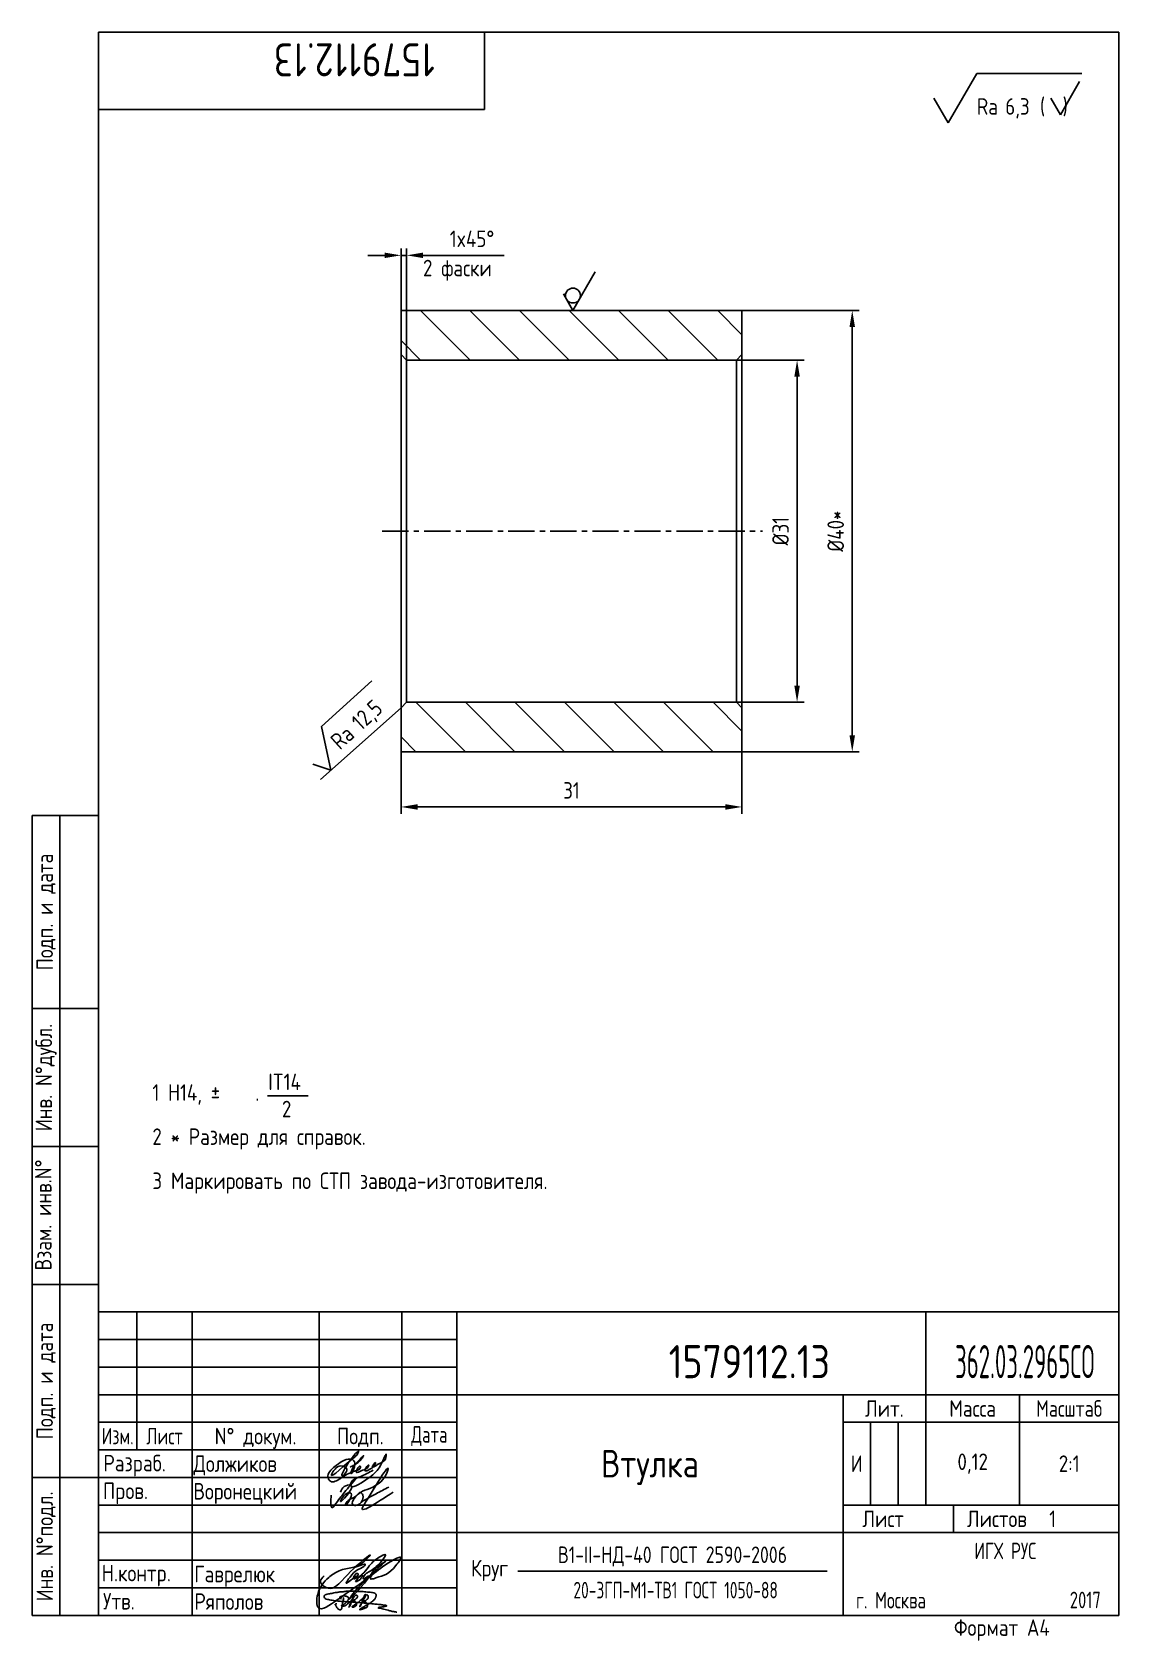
# Paper-space layout 'A4' of a CAD drawing. Header units: millimetres. Extents: x 16 to 213, y -1 to 291.
# The model-space entities are those that its viewports show. They can reach past a viewport. Long polylines and large blocks are cut down to what shows.
import ezdxf
from ezdxf.enums import TextEntityAlignment as Align

# ---------------------------------------------------------------- set-up
doc = ezdxf.new("R2010")
doc.units = ezdxf.units.MM
doc.header["$LTSCALE"] = 0.3
doc.linetypes.add('CENTER', pattern=[50.8, 31.75, -6.35, 6.35, -6.35])
for name, color, linetype in [('Bord', 1, 'Continuous'), ('Cen', 5, 'CENTER'), ('Cont', 6, 'Continuous'), ('Dim', 7, 'Continuous'), ('Hatch', 2, 'Continuous'), ('Text', 3, 'Continuous'), ('Textb', 6, 'Continuous'), ('TEXTRUS', 3, 'Continuous')]:
    doc.layers.add(name, color=color, linetype=linetype)
doc.layers.get('Defpoints').off()
doc.styles.add('Style1', font='romans.shx', dxfattribs={"width": 0.8})
doc.dimstyles.new('LIN2_1', dxfattribs={"dimscale": 0.5, "dimtxt": 3, "dimasz": 3, "dimexe": 1.25, "dimexo": 0, "dimgap": 1.5, "dimtad": 1, "dimdec": 1, "dimtxsty": 'Style1', "dimcen": 2.5, "dimclrt": 3, "dimadec": 0, "dimazin": 0, "dimtfac": 1, "dimtdec": 1, "dimtmove": 0, "dimatfit": 3, "dimfxl": 1, "dimarcsym": 0})

# ---------------------------------------------------------------- blocks, each defined once
blk = doc.blocks.new('A$C314368CF')
at = {"layer": 'Text'}
for q in [(7.18, 6), (1.98, 3)]:
    blk.add_line((3.72, 0), q, dxfattribs=at)
at = {"layer": 'Text', "style": 'Style1', "width": 0.8}
blk.add_text('(  )', height=3, dxfattribs=at).set_placement((0, 0))
blk = doc.blocks.new('sherISO_19')
at = {"layer": 'Cont'}
for p, q in [((-30.94, -16.46), (-25.74, -7.46)), ((-25.74, -7.46), (-6.73, -7.46)), ((-30.94, -16.46), (-33.54, -11.96))]:
    blk.add_line(p, q, dxfattribs=at)
blk.add_blockref('A$C314368CF', (-14.3, -14.96))
at = {"layer": 'Textb', "style": 'Style1', "width": 0.8}
blk.add_text('Ra', height=3, dxfattribs=at).set_placement((-25.74, -14.96))
blk.add_attdef('3,2', (-20.6, -14.96), '', height=3, dxfattribs=at)
blk = doc.blocks.new('A4')
at = {"layer": 'Bord'}
for p, q in [((20, 55), (85, 55)), ((20, 50), (85, 50)), ((20, 45), (85, 45)), ((160, 40), (160, 25)), ((165, 40), (165, 25)), ((20, 30), (85, 30)), ((20, 25), (85, 25)), ((20, 20), (85, 20)), ((20, 15), (85, 15)), ((20, 10), (85, 10))]:
    blk.add_line(p, q, dxfattribs=at)
at = {"layer": 'Cont'}
for p, q in [((205, 292), (20, 292)), ((20, 292), (20, 5)), ((90, 278), (90, 292)), ((205, 292), (205, 5)), ((20, 278), (90, 278)), ((8, 5), (8, 150)), ((8, 150), (20, 150)), ((13, 5), (13, 150)), ((8, 115), (20, 115)), ((20, 90), (8, 90)), ((20, 65), (8, 65)), ((205, 60), (20, 60)), ((20, 60), (205, 60)), ((27, 60), (27, 35)), ((37, 60), (37, 5)), ((60, 5), (60, 60)), ((75, 60), (75, 5)), ((85, 5), (85, 60)), ((170, 60), (170, 25)), ((85, 45), (205, 45)), ((155, 5), (155, 45)), ((187, 25), (187, 45)), ((20, 40), (85, 40)), ((205, 40), (155, 40)), ((85, 35), (20, 35)), ((20, 30), (8, 30)), ((155, 25), (205, 25)), ((175, 25), (175, 20)), ((205, 20), (85, 20)), ((20, 5), (8, 5)), ((205, 5), (20, 5))]:
    blk.add_line(p, q, dxfattribs=at)
at = {"layer": 'Text', "style": 'Style1', "width": 0.8}
for s, p in [('Подп. и дата', (10.5, 132.5)), ('Инв. N%%dдубл.', (10.5, 102.5)), ('Взам. инв.N%%d ', (10, 78.38)), ('Подп. и дата', (10.5, 47.5)), ('Инв. N%%dподл.', (10.5, 17.5))]:
    blk.add_text(s, height=3, rotation=90, dxfattribs=at).set_placement(p, align=Align.MIDDLE)
at = {"layer": 'Text', "style": 'Style1'}
for s, width, p in [('Лит.', 0.8, (162.5, 42.5)), ('Масса', 0.8, (178.5, 42.5)), ('Масштаб', 0.75, (196, 42.5)), ('Изм.', 0.7, (23.5, 37.5)), ('Лист', 0.7, (32, 37.5)), ('N%%d докум.', 0.8, (48.5, 37.5)), ('Подп.', 0.8, (67.5, 37.5)), ('Лист', 0.8, (162.27, 22.5)), ('Листов', 0.8, (182.9, 22.5))]:
    blk.add_text(s, height=3, dxfattribs=dict(at, width=width)).set_placement(p, align=Align.MIDDLE_CENTER)
at = {"layer": 'Text', "style": 'Style1', "width": 0.7}
for s, p in [('Дата', (80, 37.5)), ('ИГХ РУС', (184.43, 16.69))]:
    blk.add_text(s, height=3, dxfattribs=at).set_placement(p, align=Align.MIDDLE)
at = {"layer": 'Text', "style": 'Style1'}
for s, width, p in [('Разpаб.', 0.8, (20.92, 31.1)), ('Пpов.', 0.8, (20.84, 26.08)), ('Н.контp.', 0.8, (20.61, 11.17)), ('Утв.', 0.8, (20.84, 6.06)), ('г. Москва', 0.7, (157.35, 6.25)), ('Фоpмат А4', 0.8, (175.11, 1.29))]:
    blk.add_text(s, height=3, dxfattribs=dict(at, width=width)).set_placement(p)
for tag, p, width in [('ФИО', (39, 31), 0.8), ('ФИО', (39, 26), 0.8), ('ГОСТ_СОРТАМЕНТА', (98.19, 14), 0.8), ('ФИО', (39, 11), 0.8), ('ФИО', (39, 6), 0.8), ('200', (192.85, 6.29), 0.7)]:
    blk.add_attdef(tag, p, '', height=3, dxfattribs=dict(at, width=width))
at = {"layer": 'Text', "style": 'Style1', "width": 0.8}
for tag, p in [('И', (157.49, 32.5)), ('700', (178.5, 32.5)), ('1:20', (196, 32.5))]:
    blk.add_attdef(tag, text='', height=3, dxfattribs=at).set_placement(p, align=Align.MIDDLE)
blk.add_attdef('Сборочный_чертеж', text='', height=3, dxfattribs=at).set_placement((120, 21.3), align=Align.CENTER)
for tag, p in [('1', (171.12, 22.5)), ('2', (193, 22.5))]:
    blk.add_attdef(tag, text='', height=3, dxfattribs=at).set_placement(p, align=Align.MIDDLE_CENTER)
blk.add_attdef('ЛИСТ', text='', height=3, dxfattribs=at).set_placement((85.99, 12.5), align=Align.MIDDLE_LEFT)
at = {"layer": 'Text', "style": 'Style1', "width": 0.7}
blk.add_attdef('%%OГОСТ_ТЕХ._ТРЕБОВАНИЙ', text='', height=3, dxfattribs=at).set_placement((98.19, 8), align=Align.BOTTOM_LEFT)
at = {"layer": 'Textb', "style": 'Style1', "width": 0.8}
blk.add_attdef('1234567', (81, 290), '', height=6, rotation=180, dxfattribs=at)
blk.add_attdef('1234567', (123.4, 48), '', height=6, dxfattribs=at)
for tag, height, p in [('123ХЯ', 6, (183.62, 48)), ('НАИМЕНОВАНИЕ', 5, (120, 30))]:
    blk.add_attdef(tag, text='', height=height, dxfattribs=at).set_placement(p, align=Align.CENTER)
blk = doc.blocks.new('A$C63F45750')
at = {"layer": 'Text'}
for points, knots in [([(3.17, 2.37), (3.12, 2.38), (3.04, 2.41), (2.94, 2.5), (2.85, 2.57), (2.79, 2.69), (2.87, 2.77), (2.99, 2.84), (3.16, 2.89), (3.36, 2.93), (3.6, 2.95), (3.82, 2.92), (4.05, 2.87), (4.25, 2.78), (4.45, 2.63), (4.46, 2.42), (4.38, 2.26), (4.28, 2.1), (4.17, 1.94), (4.03, 1.78), (3.89, 1.62), (3.75, 1.52), (3.63, 1.43), (3.49, 1.36), (3.35, 1.3), (3.24, 1.25), (3.16, 1.21), (3.12, 1.15), (3.19, 1.1), (3.27, 1.09), (3.4, 1.07), (3.55, 1.07), (3.72, 1.12), (3.92, 1.19), (4.1, 1.34), (4.26, 1.51), (4.44, 1.65), (4.59, 1.81), (4.74, 1.93), (4.84, 2.04), (4.93, 2.14), (5.07, 2.29), (5.19, 2.53), (5.28, 2.68), (5.35, 2.96), (5.23, 2.66), (5.2, 2.44), (5.04, 2.09), (4.95, 1.81), (4.86, 1.57), (4.75, 1.31), (4.67, 1.12), (4.46, 0.78), (4.62, 1.17), (4.71, 1.45), (4.88, 1.74), (5.01, 2), (5.08, 2.19), (5.19, 2.4), (5.32, 2.58), (5.4, 2.75), (5.52, 2.89), (5.65, 3.04), (5.85, 3.1), (6.02, 3.03), (6.08, 2.87), (6.03, 2.7), (5.9, 2.51), (5.7, 2.37), (5.55, 2.23), (5.4, 2.17), (5.31, 2.12), (5.12, 2.09), (5.35, 2.07), (5.48, 2), (5.64, 1.93), (5.75, 1.8), (5.85, 1.67), (5.89, 1.54), (5.89, 1.37), (5.8, 1.2), (5.63, 1.06), (5.41, 0.94), (5.23, 0.86), (5.02, 0.92), (5.13, 1.1), (5.28, 1.16), (5.44, 1.27), (5.61, 1.36), (5.74, 1.46), (5.86, 1.53), (5.95, 1.61), (6.05, 1.69), (6.15, 1.77), (6.28, 1.87), (6.46, 2.02), (6.65, 2.19), (6.83, 2.37), (6.98, 2.49), (7.11, 2.61), (7.2, 2.74), (7.32, 2.84), (7.42, 2.97), (7.48, 3.08), (7.48, 3.27), (7.34, 3.08), (7.28, 2.94), (7.18, 2.69), (7.1, 2.46), (7, 2.22), (6.93, 1.98), (6.83, 1.78), (6.73, 1.55), (6.67, 1.34), (6.6, 1.14), (6.56, 1.03), (6.39, 0.99), (6.62, 1.33), (6.75, 1.54), (6.93, 1.87), (7.05, 2.08), (7.18, 2.32), (7.33, 2.6), (7.47, 2.89), (7.6, 3.07), (7.79, 3.18), (7.95, 3.01), (8, 2.81), (7.99, 2.62), (7.94, 2.46), (7.83, 2.33), (7.69, 2.22), (7.53, 2.11), (7.37, 2.03), (7.21, 1.99), (7.11, 1.97), (6.89, 1.98), (7.07, 1.94), (7.15, 1.9), (7.27, 1.88), (7.39, 1.84), (7.52, 1.81), (7.62, 1.72), (7.7, 1.62), (7.78, 1.51), (7.83, 1.39), (7.87, 1.26), (7.88, 1.13), (7.86, 0.99), (7.75, 0.88), (7.6, 0.77), (7.4, 0.73), (7.19, 0.66), (6.97, 0.55), (6.71, 0.48), (6.57, 0.44), (6.42, 0.42), (6.52, 0.58), (6.61, 0.64), (6.81, 0.78), (7.06, 0.89), (7.33, 1.04), (7.55, 1.16), (7.7, 1.24), (7.84, 1.32), (7.99, 1.43), (8.21, 1.58), (8.48, 1.76), (8.74, 1.95), (8.97, 2.12), (9.1, 2.29), (9.23, 2.44), (9.3, 2.6), (9.37, 2.74), (9.42, 2.92), (9.45, 3.13), (9.21, 3.48), (8.67, 3.59), (8.09, 3.63), (7.57, 3.66), (7.06, 3.74), (6.57, 3.75), (6.09, 3.74), (5.67, 3.78), (5.28, 3.78), (4.96, 3.81), (4.65, 3.83), (4.31, 3.82), (3.97, 3.79), (3.61, 3.74), (3.22, 3.67), (2.86, 3.66), (2.53, 3.61), (2.18, 3.52), (1.78, 3.54), (1.38, 3.37), (0.96, 3.35), (0.58, 3.24), (0.25, 3.19), (0.03, 3.06), (-0.03, 2.83), (0.02, 2.6), (0.26, 2.38), (0.59, 2.33), (1, 2.2), (1.48, 2.15), (1.93, 2.05), (2.35, 2.02), (2.72, 2.01), (3.11, 1.94), (3.68, 1.94), (4.25, 1.83), (4.91, 1.87), (5.53, 1.76), (6.13, 1.72), (6.73, 1.71), (7.32, 1.62), (7.99, 1.55), (8.64, 1.54), (9.16, 1.46), (9.61, 1.42), (10.03, 1.4), (10.41, 1.32), (10.73, 1.29), (11.01, 1.24), (11.18, 1.23), (11.42, 1.14), (11.18, 1.06), (11.01, 1.03), (10.71, 0.98), (10.37, 0.92), (10.1, 0.91), (9.65, 0.75), (10.22, 0.67), (10.54, 0.59), (11.08, 0.47), (11.61, 0.35), (12.17, 0.15), (12.64, 0.08), (12.98, 0.03), (13.11, 0.01), (13.18, 0)], [0, 0, 0, 0, 0.153866, 0.270441, 0.388867, 0.510533, 0.592156, 0.71333, 0.90842, 1.11344, 1.349254, 1.61246, 1.782219, 2.047249, 2.291879, 2.451528, 2.651081, 2.806158, 3.017979, 3.227348, 3.462381, 3.633009, 3.75766, 3.920516, 4.080796, 4.214529, 4.291786, 4.349969, 4.397594, 4.50822, 4.594826, 4.799244, 4.954392, 5.128468, 5.437537, 5.632649, 5.842485, 6.094987, 6.293219, 6.410959, 6.551192, 6.687808, 7.022147, 7.294342, 7.425356, 7.52079, 7.946481, 8.313051, 8.59833, 8.833695, 9.090496, 9.427695, 9.601191, 9.883219, 10.093306, 10.673943, 10.798776, 10.974628, 11.287247, 11.486184, 11.648652, 11.848902, 12.027194, 12.25348, 12.40059, 12.537783, 12.716293, 12.91523, 13.208551, 13.438489, 13.549668, 13.67779, 13.77127, 13.930001, 14.029091, 14.272112, 14.434836, 14.547084, 14.739051, 14.830983, 15.061241, 15.268922, 15.500489, 15.788979, 15.879568, 16.024283, 16.221854, 16.418714, 16.593102, 16.783247, 16.91018, 17.018213, 17.135263, 17.278205, 17.430482, 17.620087, 17.979626, 18.191789, 18.388716, 18.565718, 18.714854, 18.857929, 19.039974, 19.171375, 19.283034, 19.400085, 19.618058, 19.882245, 20.150781, 20.377854, 20.649532, 20.89723, 21.042543, 21.40016, 21.557817, 21.667145, 21.752781, 21.926256, 22.412297, 22.813145, 22.961412, 23.171289, 23.607257, 23.940428, 24.110007, 24.291214, 24.48084, 24.697609, 24.904078, 25.034245, 25.218018, 25.407651, 25.573473, 25.787447, 25.930292, 26.051316, 26.18846, 26.285312, 26.406799, 26.52425, 26.630463, 26.793722, 26.898606, 27.029313, 27.171012, 27.314101, 27.419918, 27.580557, 27.709367, 27.829268, 28.024364, 28.266961, 28.41242, 28.705761, 28.989137, 29.187748, 29.233768, 29.332802, 29.529535, 29.667094, 30.039923, 30.332117, 30.61061, 30.769982, 30.856778, 31.109923, 31.313488, 31.656425, 32.066331, 32.296628, 32.49714, 32.710276, 32.891468, 33.014834, 33.177747, 33.444503, 33.618009, 34.409008, 34.914636, 35.419802, 35.95397, 36.458179, 36.88069, 37.388403, 37.738353, 38.034261, 38.353468, 38.693154, 39.037638, 39.391136, 39.787481, 40.203773, 40.488977, 40.784975, 41.26625, 41.668005, 42.070065, 42.499388, 42.869834, 43.079573, 43.213439, 43.554591, 43.717296, 44.153724, 44.506336, 45.019111, 45.587859, 45.90191, 46.270392, 46.703958, 47.093115, 47.952647, 48.44014, 49.079253, 49.808223, 50.268654, 50.851051, 51.604831, 52.298429, 52.776925, 53.1907, 53.661988, 54.042386, 54.348524, 54.616841, 54.853814, 54.983777, 55.126096, 55.333328, 55.613101, 56.008732, 56.315809, 56.59982, 56.87931, 57.399251, 57.889617, 58.432507, 59.066698, 59.660314, 59.862668, 60.07277, 60.07277, 60.07277, 60.07277]), ([(2.31, 1.53), (2.26, 1.52), (2.17, 1.51), (2.06, 1.48), (1.93, 1.38), (2.07, 1.25), (2.14, 1.11), (2.26, 0.93), (2.39, 0.72), (2.57, 0.54), (2.71, 0.44), (2.86, 0.4), (3.02, 0.43), (3.14, 0.54), (3.21, 0.79), (3.25, 1.07), (3.31, 1.4), (3.35, 1.67), (3.38, 1.92), (3.47, 2.19), (3.5, 2.43), (3.54, 2.59), (3.56, 2.64)], [0, 0, 0, 0, 0.15847, 0.269731, 0.363591, 0.555514, 0.688037, 0.848606, 1.204359, 1.433632, 1.58673, 1.729549, 1.880686, 2.057874, 2.19169, 2.63505, 2.928153, 3.184121, 3.441863, 3.696117, 4.025873, 4.178055, 4.178055, 4.178055, 4.178055])]:
    blk.add_open_spline(points, degree=3, knots=knots, dxfattribs=at)
blk = doc.blocks.new('sherISO_09')
at = {"layer": 'Text'}
for q in [(4.04, 7), (-1.73, 3)]:
    blk.add_line((0, 0), q, dxfattribs=at)
blk.add_circle((0, 2.71), 1.35, dxfattribs=at)
blk = doc.blocks.new('*D5')
at = {"layer": 'Dim', "color": 0, "lineweight": -2, "transparency": 16777216}
for p, q in [((435.18, 132.27), (441.31, 132.27)), ((440.68, 102.77), (440.68, 130.77)), ((435.18, 101.27), (441.31, 101.27))]:
    blk.add_line(p, q, dxfattribs=at)
at = {"layer": 'Dim', "color": 0, "transparency": 16777216}
for points in [[(440.43, 130.77), (440.93, 130.77), (440.68, 132.27)], [(440.43, 102.77), (440.93, 102.77), (440.68, 101.27)]]:
    blk.add_solid(points, dxfattribs=at)
at = {"layer": 'Dim', "color": 3, "transparency": 16777216, "insert": (439.18, 116.77), "char_height": 1.5, "attachment_point": 5, "rotation": 90, "style": 'Style1'}
blk.add_mtext('%%c31', dxfattribs=at)
blk = doc.blocks.new('*D6')
at = {"layer": 'Dim', "color": 0, "lineweight": -2, "transparency": 16777216}
for p, q in [((435.68, 136.77), (446.31, 136.77)), ((445.68, 98.27), (445.68, 135.27)), ((435.68, 96.77), (446.31, 96.77))]:
    blk.add_line(p, q, dxfattribs=at)
at = {"layer": 'Dim', "color": 0, "transparency": 16777216}
for points in [[(445.43, 135.27), (445.93, 135.27), (445.68, 136.77)], [(445.43, 98.27), (445.93, 98.27), (445.68, 96.77)]]:
    blk.add_solid(points, dxfattribs=at)
at = {"layer": 'Dim', "color": 3, "transparency": 16777216, "insert": (444.18, 116.77), "char_height": 1.5, "attachment_point": 5, "rotation": 90, "style": 'Style1'}
blk.add_mtext('%%c40*', dxfattribs=at)
blk = doc.blocks.new('sherISO_01')
at = {"layer": 'Text'}
blk.add_line((4.04, 7), (16.36, 7), dxfattribs=at)
blk.add_lwpolyline([(-1.73, 3), (0, 0), (4.04, 7)], dxfattribs=at)
at = {"layer": 'Text', "style": 'Style1', "width": 0.8}
blk.add_text('Ra', height=3, dxfattribs=at).set_placement((3.58, 1.5))
blk.add_attdef('12,5', (8.73, 1.5), '', height=3, dxfattribs=at)
blk = doc.blocks.new('*D7')
at = {"layer": 'Dim', "color": 0, "lineweight": -2, "transparency": 16777216}
for p, q in [((404.78, 96.77), (404.78, 91.15)), ((435.68, 96.77), (435.68, 91.15)), ((434.18, 91.77), (406.28, 91.77))]:
    blk.add_line(p, q, dxfattribs=at)
at = {"layer": 'Dim', "color": 0, "transparency": 16777216}
for points in [[(406.28, 92.02), (406.28, 91.52), (404.78, 91.77)], [(434.18, 92.02), (434.18, 91.52), (435.68, 91.77)]]:
    blk.add_solid(points, dxfattribs=at)
at = {"layer": 'Dim', "color": 3, "transparency": 16777216, "insert": (420.23, 93.27), "char_height": 1.5, "attachment_point": 5, "style": 'Style1'}
blk.add_mtext('31', dxfattribs=at)
blk = doc.blocks.new('*D8')
at = {"layer": 'Dim', "color": 0, "lineweight": -2, "transparency": 16777216}
for p, q in [((403.28, 141.77), (401.78, 141.77)), ((404.78, 136.77), (404.78, 142.4)), ((404.78, 141.77), (405.28, 141.77)), ((405.28, 132.27), (405.28, 142.4)), ((406.78, 141.77), (414.13, 141.77))]:
    blk.add_line(p, q, dxfattribs=at)
at = {"layer": 'Dim', "color": 0, "transparency": 16777216}
for points in [[(403.28, 142.02), (403.28, 141.52), (404.78, 141.77)], [(406.78, 142.02), (406.78, 141.52), (405.28, 141.77)]]:
    blk.add_solid(points, dxfattribs=at)
at = {"layer": 'Dim', "color": 3, "transparency": 16777216, "insert": (411.21, 143.27), "char_height": 1.5, "attachment_point": 5, "style": 'Style1'}
blk.add_mtext('1x45°', dxfattribs=at)

msp = doc.modelspace()

# ---------------------------------------------------------------- hatches: boundary and pattern name
at = {"layer": 'Hatch'}
h = msp.add_hatch(dxfattribs=at)
h.set_pattern_fill('ANSI31', color=256, angle=90, style=0)
h.paths.add_polyline_path([(435.68, 136.77), (404.78, 136.77), (404.78, 132.77), (405.28, 132.27), (435.18, 132.27), (435.68, 132.77)])
h.paths.add_polyline_path([(435.68, 100.77), (435.18, 101.27), (405.28, 101.27), (404.78, 100.77), (404.78, 96.77), (435.68, 96.77)])

# ---------------------------------------------------------------- linework, layer by layer
at = {"layer": 'Cen'}
msp.add_line((403.07, 116.77), (437.53, 116.77), dxfattribs=at)
at = {"layer": 'Cont'}
for p, q in [((404.78, 96.77), (404.78, 136.77)), ((404.78, 136.77), (435.68, 136.77)), ((435.68, 136.77), (435.68, 96.77)), ((405.28, 132.27), (404.78, 132.77)), ((435.18, 132.27), (435.68, 132.77)), ((405.28, 101.27), (405.28, 132.27)), ((405.28, 132.27), (435.18, 132.27)), ((435.18, 101.27), (435.18, 132.27)), ((405.28, 101.27), (404.78, 100.77)), ((405.28, 101.27), (435.18, 101.27)), ((435.18, 101.27), (435.68, 100.77)), ((404.78, 96.77), (435.68, 96.77))]:
    msp.add_line(p, q, dxfattribs=at)
at = {"layer": 'Dim'}
msp.add_line((404.78, 100.77), (397.48, 94.27), dxfattribs=at)

# ---------------------------------------------------------------- block references
at = {"layer": 'Dim', "xscale": 0.5, "yscale": 0.5, "zscale": 0.5}
msp.add_blockref('sherISO_09', (420.36, 136.77), dxfattribs=at)
at = {"layer": 'Dim', "xscale": 0.5000000000000405, "yscale": 0.5000000000000405, "zscale": 0.5000000000000405, "rotation": 42.27556793511129}
msp.add_blockref('sherISO_01', (398.43, 95.12), dxfattribs=at).add_auto_attribs({'12,5': '12,5'})

# ---------------------------------------------------------------- texts
at = {"layer": 'Text', "style": 'Style1', "width": 0.8}
msp.add_text('2 фаски', height=1.5, dxfattribs=at).set_placement((406.77, 139.87))

# ---------------------------------------------------------------- dimensions: what is measured, and where the dimension line sits
at = {"layer": 'Dim'}
dim = msp.add_linear_dim(base=(404.78, 141.77), p1=(405.28, 132.27), p2=(404.78, 136.77), text='1x45°', dimstyle='LIN2_1', dxfattribs=at)
dim.commit()
dim.dimension.update_dxf_attribs({"geometry": '*D8', "text_midpoint": (411.21, 141.77), "dimtype": 160})
for base, p1, p2, text, picture, middle in [((445.68, 136.77), (435.68, 96.77), (435.68, 136.77), '%%c<>*', '*D6', (444.18, 116.77)), ((440.68, 132.27), (435.18, 101.27), (435.18, 132.27), '%%c<>', '*D5', (439.18, 116.77))]:
    dim = msp.add_linear_dim(base=base, p1=p1, p2=p2, angle=90, text=text, dimstyle='LIN2_1', dxfattribs=at)
    dim.commit()
    dim.dimension.update_dxf_attribs({"geometry": picture, "text_midpoint": middle})
dim = msp.add_linear_dim(base=(404.78, 91.77), p1=(435.68, 96.77), p2=(404.78, 96.77), text='31', dimstyle='LIN2_1', dxfattribs=at)
dim.commit()
dim.dimension.update_dxf_attribs({"geometry": '*D7', "text_midpoint": (420.23, 93.27)})

psp = doc.layouts.new('A4')

# ---------------------------------------------------------------- linework, layer by layer
at = {"layer": 'Bord'}
psp.add_line((103.91, 12.08), (159.98, 12.08), dxfattribs=at)
at = {"layer": 'Text'}
psp.add_line((58.48, 98.23), (65.85, 98.23), dxfattribs=at)
for points, knots in [([(77.65, 30.36), (76.89, 29.94), (75.58, 29.22), (73.7, 28.63), (73.38, 26.7), (78.31, 29.8), (78.64, 30.41), (80.05, 33.44), (80.02, 32), (79.14, 31.88), (76.95, 30.4), (78.26, 32.16), (77.73, 30.64), (75.2, 29.53), (77.09, 31.71), (76.55, 30.5), (75.82, 30.53), (73.95, 29.29), (75.29, 31.55), (75.41, 30.46), (73.51, 30.02), (72.23, 29.18), (70.09, 27.83), (69.04, 29.57), (70.55, 30.98), (71.95, 31.95), (73.23, 32.58), (74.19, 32.17), (74.6, 31.18), (73.3, 28.87), (74, 31.15), (74.61, 31.6), (76.25, 33.42), (75.26, 31.97), (74.53, 31.43), (73.73, 31.03), (73.48, 30.91)], [0, 0, 0, 0, 2.703743, 4.672825, 5.02799, 7.955933, 13.437489, 13.883188, 14.189441, 16.413959, 17.478513, 18.47964, 18.959294, 20.910841, 22.003091, 22.470554, 23.533771, 24.710748, 26.01626, 26.201331, 27.488187, 30.382065, 32.258784, 33.069724, 35.439902, 37.010787, 38.612861, 39.32109, 39.818865, 41.83144, 42.782113, 44.494961, 45.867914, 46.467245, 48.290622, 49.101188, 49.101188, 49.101188, 49.101188]), ([(72, 29.58), (72.42, 30.49), (72.96, 31.68), (75.23, 34.24), (74.78, 33.08), (73.27, 32.05), (69.07, 27.94), (70.72, 30.68), (71.7, 31.37), (73.26, 30.67), (72.62, 29.87), (72.1, 29.18), (71.94, 29.44), (71.98, 29.53), (72, 29.58)], [0, 0, 0, 0, 4.062617, 5.226919, 5.800291, 6.663227, 11.774431, 12.938639, 14.11351, 15.354081, 16.396133, 16.918576, 17.03251, 17.182794, 17.182794, 17.182794, 17.182794]), ([(71.73, 26.39), (71.89, 26.77), (72.21, 27.51), (74.71, 28.07), (72.91, 25.62), (71.39, 24.29), (72.44, 26.28), (74.58, 26.36), (72.11, 23.06), (73.17, 25.27), (74.34, 25.16), (75.31, 26.67), (76.15, 25.29), (75.32, 23.95), (73.28, 23.95), (74.86, 26.35), (77.27, 27.02), (79.64, 28.31), (81.13, 32.74), (77.35, 26.21), (74.69, 22.06), (78.15, 24.33), (81.3, 26.39)], [0, 0, 0, 0, 1.213353, 2.399709, 5.497648, 5.861317, 7.611627, 8.43806, 10.837371, 11.583123, 13.461301, 14.534506, 15.162086, 17.217848, 17.944717, 20.123775, 21.948027, 26.460707, 27.144718, 34.52243, 35.159468, 41.304292, 41.304292, 41.304292, 41.304292]), ([(70.05, 25.83), (70, 25.38), (69.94, 24.71), (70.09, 23.17), (71.43, 25.07), (72.56, 26.5), (73.94, 28.11), (74.75, 29.06)], [0, 0, 0, 0, 1.523947, 2.237958, 3.351836, 5.856423, 9.374056, 9.374056, 9.374056, 9.374056]), ([(80.47, 27.28), (79.7, 26.89), (77.99, 26.02), (76.32, 25.06), (75.4, 24.53)], [0, 0, 0, 0, 2.587978, 5.77327, 5.77327, 5.77327, 5.77327]), ([(68.78, 11.2), (68.45, 10.89), (67.57, 10.08), (69.96, 8.22), (73.09, 11.48), (74.58, 13.1), (77.47, 15.31), (75.57, 13.23), (74.16, 12.71), (71.47, 12.33), (69.16, 10.67), (67.43, 8.62), (67.28, 4.1), (73.44, 8.48), (77.19, 11.08), (80.47, 13.78), (83.15, 14.91), (80.82, 11.58), (79.53, 11.27), (76.22, 10.2), (78.49, 12.64), (80.56, 14.35), (77.87, 12.55), (76.76, 10.45), (71.98, 5.32), (74.58, 8.8), (77.7, 12.02), (75.56, 10.22), (76.12, 11.55), (77.28, 12.08), (78.46, 12.93), (80.72, 15.78), (77.1, 13.67), (76.8, 12.37), (73.76, 9.77), (75.38, 10.46), (75.98, 11.68), (74.92, 10.9), (73.62, 10.37), (74.68, 12.02), (75.03, 11.3), (73.96, 10.85), (72.16, 9.09), (73.65, 11.33), (74.56, 12.29), (75.72, 12.61), (76.67, 13.64), (75.42, 13.16), (74.38, 12.75)], [0, 0, 0, 0, 1.17994, 3.087717, 5.863103, 12.338328, 12.854096, 14.088578, 16.834551, 19.302558, 21.570562, 25.210018, 27.650956, 31.348291, 40.129863, 44.562748, 45.223917, 46.979401, 51.214655, 52.099288, 55.323111, 56.227801, 58.471865, 60.028126, 65.752911, 68.466223, 71.038525, 71.934922, 72.780229, 73.495807, 76.028152, 77.999346, 80.11892, 83.1954, 85.334448, 86.270878, 87.060466, 88.110212, 88.803314, 89.989889, 90.197567, 90.706974, 92.884587, 94.19917, 96.055742, 97.375783, 97.753899, 99.636325, 99.636325, 99.636325, 99.636325])]:
    psp.add_open_spline(points, degree=3, knots=knots, dxfattribs=at)

# ---------------------------------------------------------------- block references
ref = psp.add_blockref('A4', (7.84, -0.96))
ref.add_attrib('ФИО', 'Должиков', (45.07, 30.04), dxfattribs={"layer": 'Text', "height": 3, "style": 'Style1', "width": 0.8})
ref.add_attrib('123ХЯ', '362.03.2965СО', dxfattribs={"layer": 'Textb', "height": 6, "style": 'Style1', "width": 0.48}).set_placement((195.78, 47.04), align=Align.CENTER)
ref.add_attrib('1234567', '1579112.13', (131.23, 47.04), dxfattribs={"layer": 'Textb', "height": 6, "style": 'Style1', "width": 0.8})
ref.add_attrib('НАИМЕНОВАНИЕ', 'Втулка', dxfattribs={"layer": 'Textb', "height": 5, "style": 'Style1', "width": 0.8}).set_placement((127.84, 29.04), align=Align.CENTER)
ref.add_attrib('И', 'И', dxfattribs={"layer": 'Text', "height": 3, "style": 'Style1', "width": 0.8}).set_placement((165.32, 31.54), align=Align.MIDDLE)
ref.add_attrib('700', '0,12', dxfattribs={"layer": 'Text', "height": 3, "style": 'Style1', "width": 0.8}).set_placement((186.34, 31.54), align=Align.MIDDLE)
ref.add_attrib('1:20', '2:1', dxfattribs={"layer": 'Text', "height": 3, "style": 'Style1', "width": 0.8}).set_placement((203.84, 31.54), align=Align.MIDDLE)
ref.add_attrib('2', '1', dxfattribs={"layer": 'Text', "height": 3, "style": 'Style1', "width": 0.8}).set_placement((200.84, 21.54), align=Align.MIDDLE_CENTER)
ref.add_attrib('200', '2017', (203.95, 5.33), dxfattribs={"layer": 'Text', "height": 3, "style": 'Style1', "width": 0.7})
ref.add_attrib('1234567', '1579112.13', (88.84, 289.04), dxfattribs={"layer": 'Textb', "height": 6, "rotation": 180, "style": 'Style1', "width": 0.8})
at = {"layer": 'Cont'}
psp.add_blockref('A$C63F45750', (68.77, 4.63), dxfattribs=at)
at = {"layer": 'Dim'}
psp.add_blockref('sherISO_19', (212.84, 291.04), dxfattribs=at).add_auto_attribs({'3,2': '6,3'})

# ---------------------------------------------------------------- texts
at = {"layer": 'Text', "style": 'Style1', "width": 0.8}
for s, p in [('IT14', (58.64, 99.26)), ('1 H14, %%P    .', (37.63, 97.32)), ('2', (61.11, 94.33)), ('2 * Размер для справок.', (37.63, 89.32)), ('3 Маркировать по СТП завода-изготовителя.', (37.63, 81.32)), ('Воронецкий', (45.07, 25.04)), ('Гаврелюк', (45.22, 10.04)), ('Ряполов', (45.26, 5.04))]:
    psp.add_text(s, height=3, dxfattribs=at).set_placement(p)
at = {"layer": 'TEXTRUS', "style": 'Style1'}
for s, width, p in [('В1-II-НД-40 ГОСТ 2590-2006', 0.75, (131.92, 13.53)), ('Круг', 0.8, (98.76, 11.09)), ('20-3ГП-М1-ТВ1 ГОСТ 1050-88', 0.65, (132.49, 7.12))]:
    psp.add_text(s, height=3, dxfattribs=dict(at, width=width)).set_placement(p, align=Align.CENTER)

# ---------------------------------------------------------------- viewports
at = {"layer": 'Defpoints'}
psp.add_viewport(center=(114.01, 190.25), size=(119.15, 138.623), view_center_point=(420.43, 111.6), view_height=69.312, dxfattribs=at)

doc.saveas('drawing.dxf')
